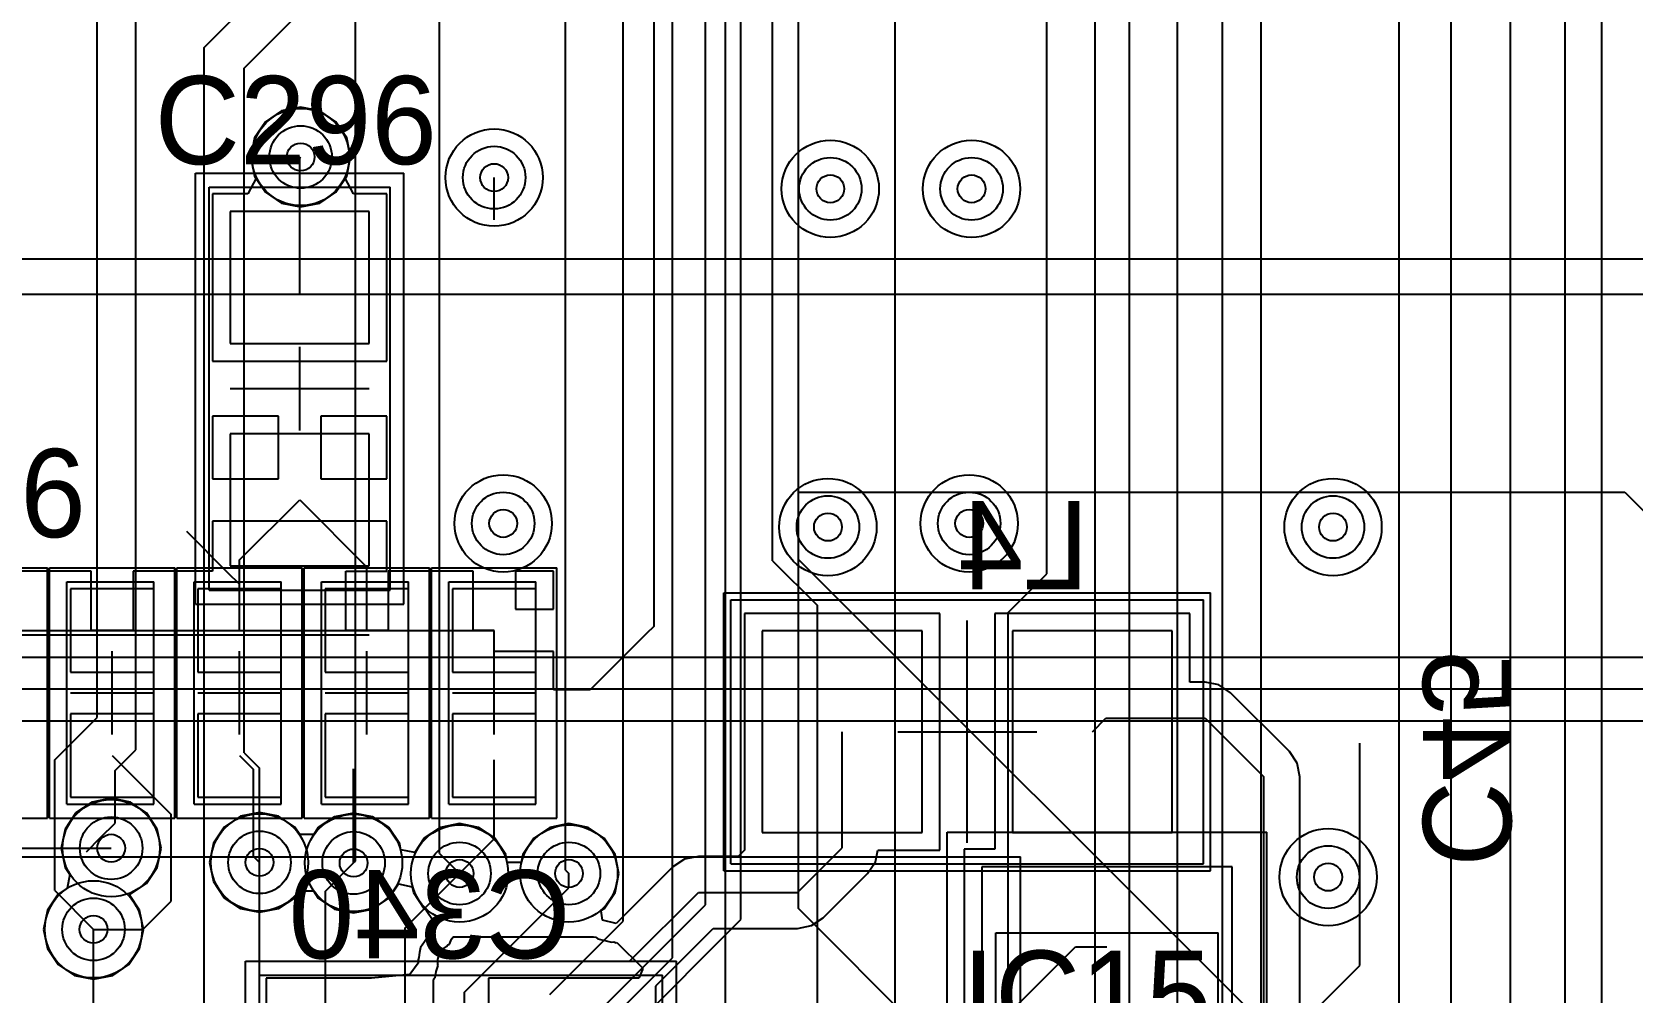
# Model space of a CAD drawing. Extents: x 28 to 300, y 18 to 330.
# Drawn here: x 172.86 to 184.38, y 121.95 to 128.86 of the extents above; entities that cross this region are included whole.
import ezdxf

# ---------------------------------------------------------------- set-up
doc = ezdxf.new("R2010")
doc.units = 0
for name, color, linetype in [('BOTTOMLAYER', 5, 'CONTINUOUS'), ('BOTTOMOVERLAY', 54, 'CONTINUOUS'), ('BOTTOMPASTE', 16, 'CONTINUOUS'), ('BOTTOMSOLDER', 6, 'CONTINUOUS'), ('DRILLDRAWING', 1, 'CONTINUOUS'), ('INTERNALPLANE1', 76, 'CONTINUOUS'), ('INTERNALPLANE6', 136, 'CONTINUOUS'), ('MECHANICAL14', 56, 'CONTINUOUS'), ('MECHANICAL15', 56, 'CONTINUOUS'), ('MECHANICAL16', 56, 'CONTINUOUS'), ('MIDLAYER1', 16, 'CONTINUOUS'), ('MIDLAYER3', 90, 'CONTINUOUS'), ('MULTILAYER', 9, 'CONTINUOUS'), ('TOPLAYER', 1, 'CONTINUOUS'), ('TOPOVERLAY', 2, 'CONTINUOUS'), ('TOPPASTE', 8, 'CONTINUOUS'), ('TOPSOLDER', 216, 'CONTINUOUS'), ('VIAHOLELAYER', 16, 'CONTINUOUS')]:
    doc.layers.add(name, color=color, linetype=linetype)

msp = doc.modelspace()

# ---------------------------------------------------------------- linework, layer by layer
at = {"layer": 'BOTTOMLAYER'}
for p, q in [((174.657, 128.293), (174.54, 128.215)), ((174.794, 128.32), (174.657, 128.293)), ((174.931, 128.293), (174.794, 128.32)), ((175.048, 128.215), (174.931, 128.293)), ((174.54, 128.215), (174.462, 128.098)), ((175.126, 128.098), (175.048, 128.215)), ((174.462, 128.098), (174.435, 127.961)), ((175.153, 127.961), (175.126, 128.098)), ((174.435, 127.961), (174.462, 127.824)), ((175.126, 127.824), (175.153, 127.961)), ((174.462, 127.824), (174.54, 127.707)), ((175.048, 127.707), (175.126, 127.824)), ((174.54, 127.707), (174.657, 127.629)), ((174.657, 127.629), (174.794, 127.602)), ((174.794, 127.602), (174.931, 127.629)), ((174.931, 127.629), (175.048, 127.707)), ((179.391, 124.677), (177.987, 124.677)), ((177.987, 124.677), (177.987, 122.973)), ((179.391, 122.973), (179.391, 124.677)), ((181.191, 124.677), (179.787, 124.677)), ((179.787, 124.677), (179.787, 122.979)), ((181.191, 124.182), (181.191, 124.677)), ((179.264, 124.55), (178.114, 124.55)), ((178.114, 124.55), (178.114, 123.1)), ((179.264, 123.1), (179.264, 124.55)), ((181.064, 124.55), (179.914, 124.55)), ((179.914, 124.55), (179.914, 123.1)), ((181.064, 123.1), (181.064, 124.55)), ((181.3, 124.182), (181.191, 124.182)), ((181.399, 124.162), (181.3, 124.182)), ((181.483, 124.106), (181.399, 124.162)), ((181.906, 123.683), (181.483, 124.106)), ((180.489, 123.825), (180.587, 123.923)), ((180.587, 123.923), (181.3, 123.923)), ((181.3, 123.923), (181.723, 123.5)), ((178.689, 122.989), (178.689, 123.825)), ((181.962, 123.599), (181.906, 123.683)), ((181.982, 123.5), (181.962, 123.599)), ((181.723, 121.607), (181.723, 123.5)), ((181.982, 121.664), (181.982, 123.5)), ((173.431, 123.346), (173.294, 123.318)), ((173.569, 123.318), (173.431, 123.346)), ((173.177, 123.241), (173.1, 123.124)), ((173.294, 123.318), (173.177, 123.241)), ((173.685, 123.241), (173.569, 123.318)), ((173.763, 123.124), (173.685, 123.241)), ((174.498, 123.244), (174.361, 123.217)), ((174.635, 123.217), (174.498, 123.244)), ((175.175, 123.24), (175.038, 123.213)), ((175.312, 123.213), (175.175, 123.24)), ((173.1, 123.124), (173.072, 122.987)), ((173.79, 122.987), (173.763, 123.124)), ((174.244, 123.139), (174.166, 123.023)), ((174.361, 123.217), (174.244, 123.139)), ((174.752, 123.139), (174.635, 123.217)), ((174.787, 123.086), (174.752, 123.139)), ((174.921, 123.135), (174.889, 123.086)), ((175.038, 123.213), (174.921, 123.135)), ((175.429, 123.135), (175.312, 123.213)), ((175.507, 123.018), (175.429, 123.135)), ((175.8, 123.136), (175.683, 123.059)), ((175.937, 123.164), (175.8, 123.136)), ((176.074, 123.136), (175.937, 123.164)), ((176.191, 123.059), (176.074, 123.136)), ((176.587, 123.136), (176.471, 123.059)), ((176.724, 123.164), (176.587, 123.136)), ((176.862, 123.136), (176.724, 123.164)), ((176.978, 123.059), (176.862, 123.136)), ((174.166, 123.023), (174.139, 122.885)), ((174.889, 123.086), (174.787, 123.086)), ((175.515, 122.976), (175.507, 123.018)), ((175.683, 123.059), (175.615, 122.956)), ((176.269, 122.942), (176.191, 123.059)), ((176.471, 123.059), (176.393, 122.942)), ((177.056, 122.942), (176.978, 123.059)), ((178.114, 123.1), (179.264, 123.1)), ((179.914, 123.1), (181.064, 123.1)), ((173.072, 122.987), (173.1, 122.849)), ((173.763, 122.849), (173.79, 122.987)), ((174.139, 122.885), (174.166, 122.748)), ((175.615, 122.956), (175.515, 122.976)), ((176.28, 122.885), (176.269, 122.942)), ((176.381, 122.885), (176.28, 122.885)), ((176.393, 122.942), (176.381, 122.885)), ((177.083, 122.805), (177.056, 122.942)), ((177.556, 122.908), (177.472, 122.852)), ((177.655, 122.928), (177.556, 122.908)), ((177.942, 122.928), (177.655, 122.928)), ((177.987, 122.973), (177.942, 122.928)), ((177.987, 122.973), (177.987, 122.973)), ((177.987, 122.973), (177.987, 122.973)), ((178.369, 122.669), (178.689, 122.989)), ((178.872, 122.806), (178.928, 122.89)), ((178.928, 122.89), (178.945, 122.973)), ((178.945, 122.973), (179.391, 122.973)), ((179.787, 122.979), (179.567, 122.979)), ((179.567, 122.979), (179.567, 121.752)), ((173.1, 122.849), (173.134, 122.798)), ((173.134, 122.798), (173.114, 122.699)), ((173.685, 122.733), (173.763, 122.849)), ((177.056, 122.667), (177.083, 122.805)), ((177.472, 122.852), (177.064, 122.444)), ((178.552, 122.486), (178.872, 122.806)), ((181.494, 122.852), (179.694, 122.852)), ((179.694, 122.852), (179.694, 121.702)), ((181.494, 121.702), (181.494, 122.852)), ((173.05, 122.656), (172.973, 122.54)), ((173.114, 122.699), (173.05, 122.656)), ((173.565, 122.646), (173.569, 122.655)), ((173.569, 122.655), (173.685, 122.733)), ((174.166, 122.748), (174.244, 122.631)), ((174.752, 122.631), (174.784, 122.68)), ((174.784, 122.68), (174.886, 122.68)), ((174.886, 122.68), (174.921, 122.627)), ((175.429, 122.627), (175.497, 122.73)), ((175.497, 122.73), (175.597, 122.71)), ((175.597, 122.71), (175.605, 122.667)), ((175.605, 122.667), (175.683, 122.551)), ((176.978, 122.551), (177.056, 122.667)), ((177.16, 122.174), (177.655, 122.669)), ((177.655, 122.669), (178.369, 122.669)), ((172.973, 122.54), (172.945, 122.403)), ((173.636, 122.54), (173.565, 122.646)), ((173.663, 122.403), (173.636, 122.54)), ((174.244, 122.631), (174.361, 122.554)), ((174.361, 122.554), (174.498, 122.526)), ((174.498, 122.526), (174.635, 122.554)), ((174.635, 122.554), (174.752, 122.631)), ((174.921, 122.627), (175.038, 122.549)), ((175.038, 122.549), (175.175, 122.522)), ((175.175, 122.522), (175.312, 122.549)), ((175.312, 122.549), (175.429, 122.627)), ((175.683, 122.551), (175.696, 122.542)), ((175.696, 122.542), (175.747, 122.466)), ((176.956, 122.536), (176.978, 122.551)), ((176.966, 122.469), (176.956, 122.536)), ((175.747, 122.466), (175.727, 122.366)), ((177.064, 122.444), (176.966, 122.469)), ((177.064, 122.444), (177.064, 122.444)), ((178.369, 122.41), (178.468, 122.43)), ((178.468, 122.43), (178.552, 122.486)), ((172.945, 122.403), (172.973, 122.265)), ((173.636, 122.265), (173.663, 122.403)), ((175.679, 122.306), (175.673, 122.296)), ((175.713, 122.357), (175.679, 122.306)), ((175.727, 122.366), (175.713, 122.357)), ((175.865, 122.296), (175.88, 122.333)), ((175.88, 122.333), (175.89, 122.348)), ((175.89, 122.348), (176.901, 122.348)), ((176.901, 122.348), (176.901, 122.348)), ((176.901, 122.348), (176.918, 122.346)), ((176.918, 122.346), (176.932, 122.335)), ((176.932, 122.335), (177.031, 122.311)), ((177.031, 122.311), (177.048, 122.313)), ((177.048, 122.313), (177.064, 122.307)), ((177.064, 122.307), (177.068, 122.308)), ((177.068, 122.308), (177.252, 122.125)), ((177.354, 122.002), (177.762, 122.41)), ((177.762, 122.41), (178.369, 122.41)), ((172.973, 122.265), (173.05, 122.149)), ((173.558, 122.149), (173.636, 122.265)), ((175.643, 122.201), (175.638, 122.174)), ((175.65, 122.237), (175.643, 122.201)), ((175.643, 122.201), (175.643, 122.201)), ((175.657, 122.273), (175.65, 122.237)), ((175.673, 122.296), (175.657, 122.273)), ((175.673, 122.296), (175.673, 122.296)), ((175.778, 122.174), (175.787, 122.219)), ((175.787, 122.219), (175.813, 122.258)), ((175.813, 122.258), (175.844, 122.279)), ((175.844, 122.279), (175.852, 122.291)), ((175.852, 122.291), (175.865, 122.296)), ((178.897, 120.807), (180.367, 122.277)), ((180.367, 122.277), (180.594, 122.277)), ((173.05, 122.149), (173.167, 122.071)), ((173.167, 122.071), (173.304, 122.044)), ((173.304, 122.044), (173.442, 122.071)), ((173.442, 122.071), (173.558, 122.149)), ((175.58, 122.078), (175.304, 122.051)), ((175.64, 122.16), (175.58, 122.078)), ((175.638, 122.174), (175.64, 122.16)), ((175.761, 122.053), (175.77, 122.099)), ((175.77, 122.099), (175.783, 122.143)), ((175.781, 122.157), (175.778, 122.174)), ((175.78, 122.15), (175.781, 122.157)), ((175.783, 122.143), (175.78, 122.15)), ((175.897, 122.174), (177.16, 122.174)), ((177.252, 122.113), (177.226, 122.051)), ((177.252, 122.125), (177.252, 122.113)), ((175.304, 122.051), (174.545, 122.051)), ((174.545, 122.051), (174.545, 121.698)), ((175.749, 122.038), (175.753, 122.043)), ((175.749, 121.577), (175.749, 122.038)), ((175.753, 122.043), (175.755, 122.049)), ((175.755, 122.049), (175.761, 122.053)), ((177.226, 122.051), (176.145, 122.051)), ((176.145, 122.051), (176.145, 120.797)), ((177.349, 121.994), (177.353, 121.999)), ((177.349, 121.687), (177.349, 121.994)), ((177.353, 121.999), (177.354, 122.002))]:
    msp.add_line(p, q, dxfattribs=at)
for centre in [(174.794, 127.961), (176.186, 127.813), (178.604, 127.732), (179.62, 127.732), (176.251, 125.324), (179.603, 125.324), (178.587, 125.298), (182.22, 125.298), (173.431, 122.987), (174.498, 122.885), (175.175, 122.881), (175.937, 122.805), (176.724, 122.805), (182.185, 122.779), (173.304, 122.403)]:
    msp.add_circle(centre, 0.225, dxfattribs=at)
at = {"layer": 'BOTTOMOVERLAY'}
for p, q in [((179.589, 123.025), (179.589, 124.625)), ((182.412, 122.144), (182.412, 123.744)), ((181.562, 121.294), (182.412, 122.144))]:
    msp.add_line(p, q, dxfattribs=at)
at = {"layer": 'BOTTOMPASTE'}
for p, q in [((179.264, 124.55), (178.114, 124.55)), ((178.114, 124.55), (178.114, 123.1)), ((179.264, 123.1), (179.264, 124.55)), ((181.064, 124.55), (179.914, 124.55)), ((179.914, 124.55), (179.914, 123.1)), ((181.064, 123.1), (181.064, 124.55)), ((178.114, 123.1), (179.264, 123.1)), ((179.914, 123.1), (181.064, 123.1)), ((181.494, 122.852), (179.694, 122.852)), ((179.694, 122.852), (179.694, 121.702)), ((181.494, 121.702), (181.494, 122.852))]:
    msp.add_line(p, q, dxfattribs=at)
at = {"layer": 'BOTTOMSOLDER'}
for p, q in [((179.264, 124.55), (178.114, 124.55)), ((178.114, 124.55), (178.114, 123.1)), ((179.264, 123.1), (179.264, 124.55)), ((181.064, 124.55), (179.914, 124.55)), ((179.914, 124.55), (179.914, 123.1)), ((181.064, 123.1), (181.064, 124.55)), ((178.114, 123.1), (179.264, 123.1)), ((179.914, 123.1), (181.064, 123.1)), ((181.494, 122.852), (179.694, 122.852)), ((179.694, 122.852), (179.694, 121.702)), ((181.494, 121.702), (181.494, 122.852))]:
    msp.add_line(p, q, dxfattribs=at)
at = {"layer": 'DRILLDRAWING'}
for centre in [(174.794, 127.961), (176.186, 127.813), (178.604, 127.732), (179.62, 127.732), (176.251, 125.324), (179.603, 125.324), (178.587, 125.298), (182.22, 125.298), (173.431, 122.987), (174.498, 122.885), (175.175, 122.881), (175.937, 122.805), (176.724, 122.805), (182.185, 122.779), (173.304, 122.403)]:
    msp.add_circle(centre, 0.1, dxfattribs=at)
at = {"layer": 'INTERNALPLANE1'}
for centre in [(174.794, 127.961), (176.186, 127.813), (178.604, 127.732), (179.62, 127.732), (176.251, 125.324), (178.587, 125.298), (179.603, 125.324), (182.22, 125.298), (173.431, 122.987), (174.498, 122.885), (175.175, 122.881), (175.937, 122.805), (176.724, 122.805), (182.185, 122.779), (173.304, 122.403)]:
    msp.add_circle(centre, 0.35, dxfattribs=at)
at = {"layer": 'INTERNALPLANE6'}
for centre in [(176.186, 127.813), (178.604, 127.732), (179.62, 127.732), (176.251, 125.324), (178.587, 125.298), (179.603, 125.324), (182.22, 125.298), (173.431, 122.987), (174.498, 122.885), (175.175, 122.881), (175.937, 122.805), (176.724, 122.805), (182.185, 122.779), (173.304, 122.403)]:
    msp.add_circle(centre, 0.35, dxfattribs=at)
at = {"layer": 'MECHANICAL14'}
for p, q in [((174.137, 127.744), (175.437, 127.744)), ((174.137, 124.844), (174.137, 127.744)), ((175.437, 124.844), (175.437, 127.744)), ((173.113, 124.904), (173.738, 124.904)), ((173.113, 123.304), (173.113, 124.904)), ((173.738, 123.304), (173.738, 124.904)), ((174.029, 124.904), (174.654, 124.904)), ((174.029, 123.304), (174.029, 124.904)), ((174.137, 124.844), (175.437, 124.844)), ((174.654, 123.304), (174.654, 124.904)), ((174.945, 124.904), (175.57, 124.904)), ((174.945, 123.304), (174.945, 124.904)), ((175.57, 123.304), (175.57, 124.904)), ((175.861, 124.904), (176.486, 124.904)), ((175.861, 123.304), (175.861, 124.904)), ((176.486, 123.304), (176.486, 124.904)), ((177.889, 124.775), (181.289, 124.775)), ((177.889, 122.875), (177.889, 124.775)), ((181.289, 122.875), (181.289, 124.775)), ((173.113, 123.304), (173.738, 123.304)), ((174.029, 123.304), (174.654, 123.304)), ((174.945, 123.304), (175.57, 123.304)), ((175.861, 123.304), (176.486, 123.304)), ((177.889, 122.875), (181.289, 122.875)), ((179.794, 119.177), (179.794, 122.377)), ((179.794, 122.377), (181.394, 122.377)), ((181.394, 119.177), (181.394, 122.377)), ((174.497, 122.074), (177.397, 122.074)), ((174.497, 120.774), (174.497, 122.074)), ((177.397, 120.774), (177.397, 122.074))]:
    msp.add_line(p, q, dxfattribs=at)
at = {"layer": 'MECHANICAL15'}
for p, q in [((174.037, 124.744), (174.037, 127.844)), ((174.037, 127.844), (175.537, 127.844)), ((175.537, 124.744), (175.537, 127.844)), ((174.787, 125.994), (174.787, 126.594)), ((174.487, 126.294), (175.087, 126.294)), ((172.072, 125.004), (172.972, 125.004)), ((172.972, 123.204), (172.972, 125.004)), ((172.988, 125.004), (173.888, 125.004)), ((172.988, 123.204), (172.988, 125.004)), ((173.888, 123.204), (173.888, 125.004)), ((173.904, 125.004), (174.804, 125.004)), ((173.904, 123.204), (173.904, 125.004)), ((174.804, 123.204), (174.804, 125.004)), ((174.82, 125.004), (175.72, 125.004)), ((174.82, 123.204), (174.82, 125.004)), ((175.72, 123.204), (175.72, 125.004)), ((175.736, 125.004), (176.636, 125.004)), ((175.736, 123.204), (175.736, 125.004)), ((176.636, 123.204), (176.636, 125.004)), ((174.037, 124.744), (175.537, 124.744)), ((173.438, 123.804), (173.438, 124.404)), ((174.354, 123.804), (174.354, 124.404)), ((175.27, 123.804), (175.27, 124.404)), ((176.186, 123.804), (176.186, 124.404)), ((173.138, 124.104), (173.738, 124.104)), ((174.054, 124.104), (174.654, 124.104)), ((174.97, 124.104), (175.57, 124.104)), ((175.886, 124.104), (176.486, 124.104)), ((172.072, 123.204), (172.972, 123.204)), ((172.988, 123.204), (173.888, 123.204)), ((173.904, 123.204), (174.804, 123.204)), ((174.82, 123.204), (175.72, 123.204)), ((175.736, 123.204), (176.636, 123.204)), ((179.444, 118.452), (179.444, 123.102)), ((179.444, 123.102), (181.744, 123.102)), ((181.744, 118.452), (181.744, 123.102)), ((160.972, 122.924), (179.972, 122.924)), ((179.972, 103.924), (179.972, 122.924))]:
    msp.add_line(p, q, dxfattribs=at)
at = {"layer": 'MECHANICAL16'}
for p, q in [((177.839, 124.825), (181.339, 124.825)), ((177.839, 122.825), (177.839, 124.825)), ((181.339, 122.825), (181.339, 124.825)), ((179.589, 123.325), (179.589, 124.325)), ((179.089, 123.825), (180.089, 123.825)), ((177.839, 122.825), (181.339, 122.825)), ((174.397, 120.674), (174.397, 122.174)), ((174.397, 122.174), (177.497, 122.174)), ((177.497, 120.674), (177.497, 122.174))]:
    msp.add_line(p, q, dxfattribs=at)
at = {"layer": 'MIDLAYER1'}
for p, q in [((157.974, 127.229), (191.804, 127.229)), ((158.079, 126.975), (191.91, 126.975)), ((167.653, 124.361), (190.977, 124.361)), ((167.53, 124.133), (191.072, 124.133)), ((167.436, 123.904), (191.167, 123.904))]:
    msp.add_line(p, q, dxfattribs=at)
for centre in [(174.794, 127.961), (176.186, 127.813), (178.604, 127.732), (179.62, 127.732), (176.251, 125.324), (179.603, 125.324), (178.587, 125.298), (182.22, 125.298), (173.431, 122.987), (174.498, 122.885), (175.175, 122.881), (175.937, 122.805), (176.724, 122.805), (182.185, 122.779), (173.304, 122.403)]:
    msp.add_circle(centre, 0.225, dxfattribs=at)
at = {"layer": 'MIDLAYER3'}
for p, q in [((173.33, 123.927), (173.33, 136.027)), ((173.609, 123.694), (173.609, 136.097)), ((175.188, 122.894), (175.188, 133.044)), ((181.703, 118.579), (181.703, 132.498)), ((181.102, 117.833), (181.102, 132.372)), ((181.426, 119.84), (181.426, 132.397)), ((180.757, 117.448), (180.757, 132.26)), ((180.509, 117.336), (180.509, 132.148)), ((179.07, 113.462), (179.07, 131.95)), ((184.154, 115.165), (184.154, 131.825)), ((180.162, 124.962), (180.162, 131.219)), ((178.188, 125.056), (178.188, 130.912)), ((177.851, 121.869), (177.851, 130.505)), ((183.889, 117.015), (183.889, 130.388)), ((183.069, 118.576), (183.069, 130.319)), ((183.497, 118.979), (183.497, 130.348)), ((182.695, 118.364), (182.695, 130.236)), ((177.47, 122.199), (177.47, 130.023)), ((177.114, 122.463), (177.114, 129.819)), ((175.792, 122.949), (175.792, 129.515)), ((176.699, 122.83), (176.699, 129.515)), ((174.099, 128.749), (174.524, 129.173)), ((174.388, 128.6), (174.803, 129.015)), ((174.099, 120.052), (174.099, 128.749)), ((174.388, 123.673), (174.388, 128.6)), ((178.188, 125.056), (178.511, 124.734)), ((179.883, 124.682), (180.162, 124.962)), ((178.511, 117.78), (178.511, 124.734)), ((179.883, 113.741), (179.883, 124.682)), ((173.025, 123.622), (173.33, 123.927)), ((173.46, 123.546), (173.609, 123.694)), ((173.025, 122.682), (173.025, 123.622)), ((174.388, 123.673), (174.498, 123.562)), ((173.46, 123.168), (173.46, 123.546)), ((174.498, 122.885), (174.498, 123.562)), ((173.355, 123.063), (173.46, 123.168)), ((173.253, 122.961), (173.355, 123.063)), ((175.175, 122.881), (175.188, 122.894)), ((175.792, 122.949), (175.937, 122.805)), ((176.699, 122.83), (176.724, 122.805)), ((173.025, 122.682), (173.304, 122.403)), ((176.587, 121.935), (177.114, 122.463)), ((176.403, 121.133), (177.47, 122.199))]:
    msp.add_line(p, q, dxfattribs=at)
for centre in [(174.794, 127.961), (176.186, 127.813), (178.604, 127.732), (179.62, 127.732), (176.251, 125.324), (179.603, 125.324), (178.587, 125.298), (182.22, 125.298), (173.431, 122.987), (174.498, 122.885), (175.175, 122.881), (175.937, 122.805), (176.724, 122.805), (182.185, 122.779), (173.304, 122.403)]:
    msp.add_circle(centre, 0.225, dxfattribs=at)
at = {"layer": 'MULTILAYER'}
for centre in [(174.794, 127.961), (176.186, 127.813), (178.604, 127.732), (179.62, 127.732), (176.251, 125.324), (179.603, 125.324), (178.587, 125.298), (182.22, 125.298), (173.431, 122.987), (174.498, 122.885), (175.175, 122.881), (175.937, 122.805), (176.724, 122.805), (182.185, 122.779), (173.304, 122.403)]:
    msp.add_circle(centre, 0.225, dxfattribs=at)
at = {"layer": 'TOPLAYER'}
for p, q in [((177.96, 122.474), (177.96, 132.085)), ((178.375, 125.065), (178.375, 132.017)), ((177.706, 122.579), (177.706, 131.603)), ((177.334, 129.841), (177.334, 128.774)), ((177.334, 128.774), (177.334, 124.583)), ((174.657, 128.293), (174.54, 128.215)), ((174.794, 128.32), (174.657, 128.293)), ((174.931, 128.293), (174.794, 128.32)), ((175.048, 128.215), (174.931, 128.293)), ((174.54, 128.215), (174.462, 128.098)), ((175.126, 128.098), (175.048, 128.215)), ((174.462, 128.098), (174.435, 127.961)), ((175.153, 127.961), (175.126, 128.098)), ((174.435, 127.961), (174.462, 127.824)), ((174.787, 127.954), (174.794, 127.961)), ((174.787, 127.094), (174.787, 127.954)), ((175.126, 127.824), (175.153, 127.961)), ((174.473, 127.808), (174.413, 127.696)), ((174.462, 127.824), (174.473, 127.808)), ((175.115, 127.808), (175.126, 127.824)), ((175.175, 127.696), (175.115, 127.808)), ((176.186, 127.508), (176.186, 127.813)), ((174.413, 127.696), (174.16, 127.696)), ((174.16, 127.696), (174.16, 126.492)), ((175.414, 127.696), (175.175, 127.696)), ((175.414, 126.492), (175.414, 127.696)), ((175.287, 127.569), (174.287, 127.569)), ((174.287, 127.569), (174.287, 126.619)), ((175.287, 126.619), (175.287, 127.569)), ((174.787, 126.969), (174.787, 127.094)), ((174.287, 126.619), (175.287, 126.619)), ((174.16, 126.492), (175.414, 126.492)), ((174.634, 126.096), (174.16, 126.096)), ((174.16, 126.096), (174.16, 125.646)), ((174.634, 125.646), (174.634, 126.096)), ((175.414, 126.096), (174.939, 126.096)), ((174.939, 126.096), (174.939, 125.646)), ((175.414, 125.646), (175.414, 126.096)), ((175.287, 125.969), (174.287, 125.969)), ((174.287, 125.969), (174.287, 125.019)), ((175.287, 125.019), (175.287, 125.969)), ((174.16, 125.646), (174.634, 125.646)), ((174.939, 125.646), (175.414, 125.646)), ((178.374, 122.552), (178.374, 125.548)), ((178.374, 125.548), (184.319, 125.548)), ((184.319, 125.548), (188.536, 121.331)), ((174.354, 125.061), (174.787, 125.494)), ((174.787, 125.494), (175.27, 125.01)), ((175.414, 125.341), (174.16, 125.341)), ((174.16, 125.341), (174.16, 124.981)), ((175.414, 124.981), (175.414, 125.341)), ((173.972, 125.268), (174.266, 124.974)), ((181.911, 121.53), (178.375, 125.065)), ((172.921, 124.981), (172.674, 124.981)), ((172.949, 124.981), (172.921, 124.981)), ((172.921, 124.981), (172.921, 124.981)), ((172.921, 124.981), (172.921, 124.981)), ((172.98, 124.981), (172.949, 124.981)), ((173.011, 124.981), (172.98, 124.981)), ((173.039, 124.981), (173.011, 124.981)), ((173.286, 124.981), (173.039, 124.981)), ((173.039, 124.981), (173.039, 124.981)), ((173.039, 124.981), (173.039, 124.981)), ((173.039, 124.981), (173.039, 124.981)), ((173.039, 124.981), (173.039, 124.981)), ((173.286, 124.554), (173.286, 124.981)), ((173.837, 124.981), (173.59, 124.981)), ((173.59, 124.981), (173.59, 124.554)), ((173.865, 124.981), (173.837, 124.981)), ((173.837, 124.981), (173.837, 124.981)), ((173.837, 124.981), (173.837, 124.981)), ((173.896, 124.981), (173.865, 124.981)), ((173.927, 124.981), (173.896, 124.981)), ((173.955, 124.981), (173.927, 124.981)), ((174.16, 124.981), (173.955, 124.981)), ((173.955, 124.981), (173.955, 124.981)), ((173.955, 124.981), (173.955, 124.981)), ((173.955, 124.981), (173.955, 124.981)), ((173.955, 124.981), (173.955, 124.981)), ((174.266, 124.974), (174.354, 124.886)), ((174.287, 125.019), (175.287, 125.019)), ((174.354, 124.886), (174.354, 125.061)), ((175.118, 124.554), (175.118, 124.981)), ((175.118, 124.981), (175.414, 124.981)), ((175.27, 124.554), (175.27, 125.01)), ((175.669, 124.981), (175.423, 124.981)), ((175.423, 124.981), (175.423, 124.554)), ((175.697, 124.981), (175.669, 124.981)), ((175.669, 124.981), (175.669, 124.981)), ((175.669, 124.981), (175.669, 124.981)), ((175.728, 124.981), (175.697, 124.981)), ((175.759, 124.981), (175.728, 124.981)), ((175.787, 124.981), (175.759, 124.981)), ((176.034, 124.981), (175.787, 124.981)), ((175.787, 124.981), (175.787, 124.981)), ((175.787, 124.981), (175.787, 124.981)), ((175.787, 124.981), (175.787, 124.981)), ((175.787, 124.981), (175.787, 124.981)), ((176.034, 124.554), (176.034, 124.981)), ((176.613, 124.981), (176.339, 124.981)), ((176.339, 124.981), (176.339, 124.707)), ((176.613, 124.707), (176.613, 124.981)), ((173.738, 124.854), (173.138, 124.854)), ((173.138, 124.854), (173.138, 124.254)), ((173.738, 124.254), (173.738, 124.854)), ((174.654, 124.854), (174.054, 124.854)), ((174.054, 124.854), (174.054, 124.254)), ((174.354, 124.554), (174.354, 124.886)), ((174.654, 124.254), (174.654, 124.854)), ((175.57, 124.854), (174.97, 124.854)), ((174.97, 124.854), (174.97, 124.254)), ((175.57, 124.254), (175.57, 124.854)), ((176.486, 124.854), (175.886, 124.854)), ((175.886, 124.854), (175.886, 124.254)), ((176.486, 124.254), (176.486, 124.854)), ((176.339, 124.707), (176.613, 124.707)), ((172.522, 124.554), (173.438, 124.554)), ((172.522, 124.522), (173.438, 124.522)), ((173.59, 124.554), (173.286, 124.554)), ((173.438, 124.554), (174.354, 124.554)), ((173.438, 124.522), (174.354, 124.522)), ((174.354, 124.554), (175.27, 124.554)), ((174.354, 124.522), (175.27, 124.522)), ((175.423, 124.554), (175.118, 124.554)), ((175.27, 124.554), (176.186, 124.554)), ((175.27, 124.522), (175.286, 124.522)), ((176.186, 124.554), (176.034, 124.554)), ((176.186, 124.402), (176.186, 124.554)), ((177.283, 124.532), (176.877, 124.126)), ((177.334, 124.583), (177.283, 124.532)), ((176.613, 124.402), (176.186, 124.402)), ((176.613, 124.215), (176.613, 124.402)), ((173.138, 124.254), (173.738, 124.254)), ((174.054, 124.254), (174.654, 124.254)), ((174.97, 124.254), (175.57, 124.254)), ((175.886, 124.254), (176.486, 124.254)), ((176.613, 124.191), (176.613, 124.215)), ((176.613, 124.215), (176.613, 124.215)), ((176.613, 124.215), (176.613, 124.215)), ((176.613, 124.215), (176.613, 124.215)), ((176.613, 124.215), (176.613, 124.215)), ((176.613, 124.215), (176.613, 124.215)), ((176.613, 124.127), (176.613, 124.191)), ((176.613, 124.126), (176.613, 124.127)), ((176.877, 124.126), (176.613, 124.126)), ((173.738, 123.954), (173.138, 123.954)), ((173.138, 123.954), (173.138, 123.354)), ((173.738, 123.354), (173.738, 123.954)), ((174.654, 123.954), (174.054, 123.954)), ((174.054, 123.954), (174.054, 123.354)), ((174.654, 123.354), (174.654, 123.954)), ((175.57, 123.954), (174.97, 123.954)), ((174.97, 123.954), (174.97, 123.354)), ((175.57, 123.354), (175.57, 123.954)), ((176.486, 123.954), (175.886, 123.954)), ((175.886, 123.954), (175.886, 123.354)), ((176.486, 123.354), (176.486, 123.954)), ((173.438, 123.654), (173.863, 123.229)), ((174.354, 123.654), (174.455, 123.553)), ((176.186, 123.054), (176.186, 123.622)), ((174.455, 122.928), (174.455, 123.553)), ((175.175, 122.881), (175.175, 123.559)), ((173.138, 123.354), (173.738, 123.354)), ((174.054, 123.354), (174.654, 123.354)), ((174.97, 123.354), (175.57, 123.354)), ((175.886, 123.354), (176.486, 123.354)), ((173.863, 122.606), (173.863, 123.229)), ((175.937, 122.805), (176.186, 123.054)), ((172.547, 122.987), (173.431, 122.987)), ((174.455, 122.928), (174.498, 122.885)), ((174.498, 120.45), (174.498, 122.885)), ((174.972, 122.678), (175.175, 122.881)), ((175.547, 122.415), (175.937, 122.805)), ((176.724, 122.702), (176.724, 122.805)), ((174.972, 120.924), (174.972, 122.678)), ((175.972, 121.95), (176.724, 122.702)), ((173.66, 122.403), (173.863, 122.606)), ((176.494, 121.367), (177.706, 122.579)), ((181.518, 119.408), (178.374, 122.552)), ((176.972, 121.485), (177.96, 122.474)), ((173.304, 121.257), (173.304, 122.403)), ((173.304, 122.403), (173.66, 122.403)), ((175.547, 120.948), (175.547, 122.415)), ((175.972, 120.924), (175.972, 121.95))]:
    msp.add_line(p, q, dxfattribs=at)
for centre in [(174.794, 127.961), (176.186, 127.813), (178.604, 127.732), (179.62, 127.732), (176.251, 125.324), (179.603, 125.324), (178.587, 125.298), (182.22, 125.298), (173.431, 122.987), (174.498, 122.885), (175.175, 122.881), (175.937, 122.805), (176.724, 122.805), (182.185, 122.779), (173.304, 122.403)]:
    msp.add_circle(centre, 0.225, dxfattribs=at)
at = {"layer": 'TOPOVERLAY'}
msp.add_line((174.287, 126.294), (175.287, 126.294), dxfattribs=at)
at = {"layer": 'TOPPASTE'}
for p, q in [((175.287, 127.569), (174.287, 127.569)), ((174.287, 127.569), (174.287, 126.619)), ((175.287, 126.619), (175.287, 127.569)), ((174.287, 126.619), (175.287, 126.619)), ((175.287, 125.969), (174.287, 125.969)), ((174.287, 125.969), (174.287, 125.019)), ((175.287, 125.019), (175.287, 125.969)), ((174.287, 125.019), (175.287, 125.019)), ((173.738, 124.854), (173.138, 124.854)), ((173.138, 124.854), (173.138, 124.254)), ((173.738, 124.254), (173.738, 124.854)), ((174.654, 124.854), (174.054, 124.854)), ((174.054, 124.854), (174.054, 124.254)), ((174.654, 124.254), (174.654, 124.854)), ((175.57, 124.854), (174.97, 124.854)), ((174.97, 124.854), (174.97, 124.254)), ((175.57, 124.254), (175.57, 124.854)), ((176.486, 124.854), (175.886, 124.854)), ((175.886, 124.854), (175.886, 124.254)), ((176.486, 124.254), (176.486, 124.854)), ((173.138, 124.254), (173.738, 124.254)), ((174.054, 124.254), (174.654, 124.254)), ((174.97, 124.254), (175.57, 124.254)), ((175.886, 124.254), (176.486, 124.254)), ((173.738, 123.954), (173.138, 123.954)), ((173.138, 123.954), (173.138, 123.354)), ((173.738, 123.354), (173.738, 123.954)), ((174.654, 123.954), (174.054, 123.954)), ((174.054, 123.954), (174.054, 123.354)), ((174.654, 123.354), (174.654, 123.954)), ((175.57, 123.954), (174.97, 123.954)), ((174.97, 123.954), (174.97, 123.354)), ((175.57, 123.354), (175.57, 123.954)), ((176.486, 123.954), (175.886, 123.954)), ((175.886, 123.954), (175.886, 123.354)), ((176.486, 123.354), (176.486, 123.954)), ((173.138, 123.354), (173.738, 123.354)), ((174.054, 123.354), (174.654, 123.354)), ((174.97, 123.354), (175.57, 123.354)), ((175.886, 123.354), (176.486, 123.354))]:
    msp.add_line(p, q, dxfattribs=at)
at = {"layer": 'TOPSOLDER'}
for p, q in [((175.287, 127.569), (174.287, 127.569)), ((174.287, 127.569), (174.287, 126.619)), ((175.287, 126.619), (175.287, 127.569)), ((174.287, 126.619), (175.287, 126.619)), ((175.287, 125.969), (174.287, 125.969)), ((174.287, 125.969), (174.287, 125.019)), ((175.287, 125.019), (175.287, 125.969)), ((174.287, 125.019), (175.287, 125.019)), ((173.738, 124.854), (173.138, 124.854)), ((173.138, 124.854), (173.138, 124.254)), ((173.738, 124.254), (173.738, 124.854)), ((174.654, 124.854), (174.054, 124.854)), ((174.054, 124.854), (174.054, 124.254)), ((174.654, 124.254), (174.654, 124.854)), ((175.57, 124.854), (174.97, 124.854)), ((174.97, 124.854), (174.97, 124.254)), ((175.57, 124.254), (175.57, 124.854)), ((176.486, 124.854), (175.886, 124.854)), ((175.886, 124.854), (175.886, 124.254)), ((176.486, 124.254), (176.486, 124.854)), ((173.138, 124.254), (173.738, 124.254)), ((174.054, 124.254), (174.654, 124.254)), ((174.97, 124.254), (175.57, 124.254)), ((175.886, 124.254), (176.486, 124.254)), ((173.738, 123.954), (173.138, 123.954)), ((173.138, 123.954), (173.138, 123.354)), ((173.738, 123.354), (173.738, 123.954)), ((174.654, 123.954), (174.054, 123.954)), ((174.054, 123.954), (174.054, 123.354)), ((174.654, 123.354), (174.654, 123.954)), ((175.57, 123.954), (174.97, 123.954)), ((174.97, 123.954), (174.97, 123.354)), ((175.57, 123.354), (175.57, 123.954)), ((176.486, 123.954), (175.886, 123.954)), ((175.886, 123.954), (175.886, 123.354)), ((176.486, 123.354), (176.486, 123.954)), ((173.138, 123.354), (173.738, 123.354)), ((174.054, 123.354), (174.654, 123.354)), ((174.97, 123.354), (175.57, 123.354)), ((175.886, 123.354), (176.486, 123.354))]:
    msp.add_line(p, q, dxfattribs=at)
at = {"layer": 'VIAHOLELAYER'}
for centre in [(174.794, 127.961), (176.186, 127.813), (178.604, 127.732), (179.62, 127.732), (176.251, 125.324), (179.603, 125.324), (178.587, 125.298), (182.22, 125.298), (173.431, 122.987), (174.498, 122.885), (175.175, 122.881), (175.937, 122.805), (176.724, 122.805), (182.185, 122.779), (173.304, 122.403)]:
    msp.add_circle(centre, 0.1, dxfattribs=at)

# ---------------------------------------------------------------- texts
at = {"layer": 'BOTTOMOVERLAY', "text_generation_flag": 2}
for s, p in [('L4', (180.464, 124.85)), ('C340', (176.737, 122.194))]:
    msp.add_text(s, height=0.635, dxfattribs=at).set_placement(p)
msp.add_text('C45', height=0.635, rotation=270, dxfattribs=at).set_placement((182.867, 122.853))
at = {"layer": 'TOPOVERLAY'}
for s, p in [('C296', (173.744, 127.909)), ('R156', (171.219, 125.225)), ('IC15', (179.553, 121.615))]:
    msp.add_text(s, height=0.635, rotation=360, dxfattribs=at).set_placement(p)

doc.saveas('drawing.dxf')
